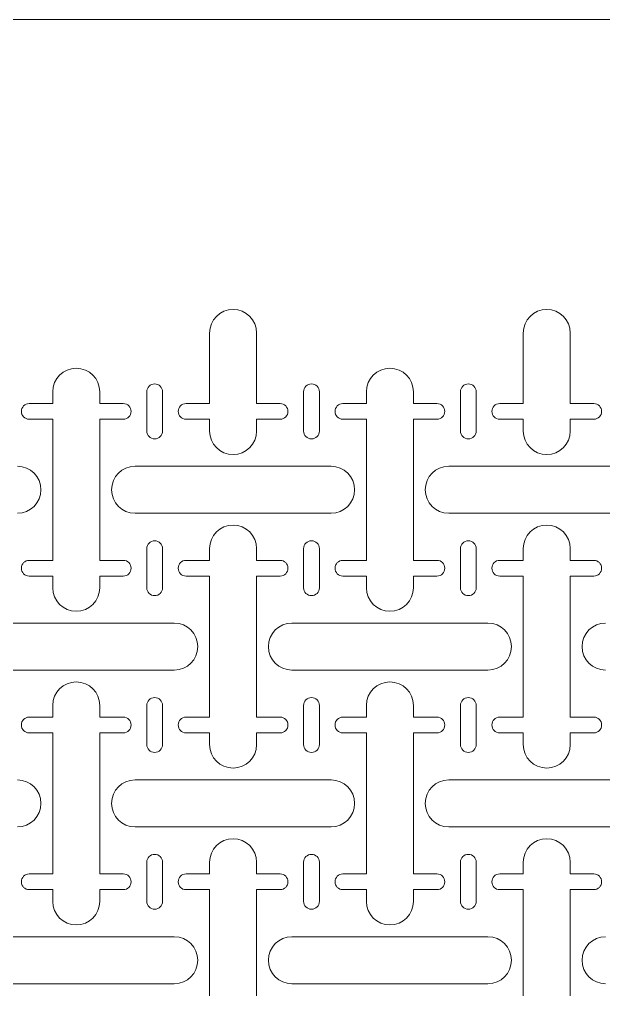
# Model space of a CAD drawing. Header units: metres. Extents: x 0 to 140, y 0 to 240.
# Drawn here: x 66.4 to 103.6, y 178.1 to 240 of the extents above; entities that cross this region are included whole.
import ezdxf

# ---------------------------------------------------------------- set-up
doc = ezdxf.new("R2010")
doc.units = ezdxf.units.M
doc.layers.add('TOP', color=1, linetype='Continuous', lineweight=0)

msp = doc.modelspace()

# ---------------------------------------------------------------- linework, layer by layer
at = {"layer": 'TOP'}
for p, q in [((140, 240), (0, 240)), ((78.5, 215.5), (78.5, 220)), ((81.5, 215.5), (81.5, 220)), ((98.5, 215.5), (98.5, 220)), ((101.5, 215.5), (101.5, 220)), ((68.5, 215.5), (68.5, 216.25)), ((71.5, 215.5), (71.5, 216.25)), ((74.5, 213.75), (74.5, 216.25)), ((74.5, 213.75), (74.5, 216.25)), ((74.5, 213.75), (74.5, 216.25)), ((74.5, 213.75), (74.5, 216.25)), ((74.5, 213.75), (74.5, 216.25)), ((74.5, 213.75), (74.5, 216.25)), ((74.5, 213.75), (74.5, 216.25)), ((74.5, 213.75), (74.5, 216.25)), ((74.5, 213.75), (74.5, 216.25)), ((74.5, 213.75), (74.5, 216.25)), ((74.5, 213.75), (74.5, 216.25)), ((74.5, 213.75), (74.5, 216.25)), ((74.5, 213.75), (74.5, 216.25)), ((75.5, 213.75), (75.5, 216.25)), ((75.5, 213.75), (75.5, 216.25)), ((75.5, 213.75), (75.5, 216.25)), ((75.5, 213.75), (75.5, 216.25)), ((75.5, 213.75), (75.5, 216.25)), ((75.5, 213.75), (75.5, 216.25)), ((75.5, 213.75), (75.5, 216.25)), ((75.5, 213.75), (75.5, 216.25)), ((75.5, 213.75), (75.5, 216.25)), ((75.5, 213.75), (75.5, 216.25)), ((75.5, 213.75), (75.5, 216.25)), ((75.5, 213.75), (75.5, 216.25)), ((75.5, 213.75), (75.5, 216.25)), ((84.5, 213.75), (84.5, 216.25)), ((84.5, 213.75), (84.5, 216.25)), ((84.5, 213.75), (84.5, 216.25)), ((84.5, 213.75), (84.5, 216.25)), ((84.5, 213.75), (84.5, 216.25)), ((84.5, 213.75), (84.5, 216.25)), ((84.5, 213.75), (84.5, 216.25)), ((84.5, 213.75), (84.5, 216.25)), ((84.5, 213.75), (84.5, 216.25)), ((84.5, 213.75), (84.5, 216.25)), ((84.5, 213.75), (84.5, 216.25)), ((84.5, 213.75), (84.5, 216.25)), ((84.5, 213.75), (84.5, 216.25)), ((85.5, 213.75), (85.5, 216.25)), ((85.5, 213.75), (85.5, 216.25)), ((85.5, 213.75), (85.5, 216.25)), ((85.5, 213.75), (85.5, 216.25)), ((85.5, 213.75), (85.5, 216.25)), ((85.5, 213.75), (85.5, 216.25)), ((85.5, 213.75), (85.5, 216.25)), ((85.5, 213.75), (85.5, 216.25)), ((85.5, 213.75), (85.5, 216.25)), ((85.5, 213.75), (85.5, 216.25)), ((85.5, 213.75), (85.5, 216.25)), ((85.5, 213.75), (85.5, 216.25)), ((85.5, 213.75), (85.5, 216.25)), ((88.5, 215.5), (88.5, 216.25)), ((91.5, 215.5), (91.5, 216.25)), ((94.5, 213.75), (94.5, 216.25)), ((94.5, 213.75), (94.5, 216.25)), ((94.5, 213.75), (94.5, 216.25)), ((94.5, 213.75), (94.5, 216.25)), ((94.5, 213.75), (94.5, 216.25)), ((94.5, 213.75), (94.5, 216.25)), ((94.5, 213.75), (94.5, 216.25)), ((94.5, 213.75), (94.5, 216.25)), ((94.5, 213.75), (94.5, 216.25)), ((94.5, 213.75), (94.5, 216.25)), ((94.5, 213.75), (94.5, 216.25)), ((94.5, 213.75), (94.5, 216.25)), ((94.5, 213.75), (94.5, 216.25)), ((95.5, 213.75), (95.5, 216.25)), ((95.5, 213.75), (95.5, 216.25)), ((95.5, 213.75), (95.5, 216.25)), ((95.5, 213.75), (95.5, 216.25)), ((95.5, 213.75), (95.5, 216.25)), ((95.5, 213.75), (95.5, 216.25)), ((95.5, 213.75), (95.5, 216.25)), ((95.5, 213.75), (95.5, 216.25)), ((95.5, 213.75), (95.5, 216.25)), ((95.5, 213.75), (95.5, 216.25)), ((95.5, 213.75), (95.5, 216.25)), ((95.5, 213.75), (95.5, 216.25)), ((95.5, 213.75), (95.5, 216.25)), ((67, 215.5), (68.5, 215.5)), ((73, 215.5), (71.5, 215.5)), ((77, 215.5), (78.5, 215.5)), ((83, 215.5), (81.5, 215.5)), ((87, 215.5), (88.5, 215.5)), ((93, 215.5), (91.5, 215.5)), ((97, 215.5), (98.5, 215.5)), ((103, 215.5), (101.5, 215.5)), ((68.5, 214.5), (67, 214.5)), ((68.5, 205.5), (68.5, 214.5)), ((71.5, 205.5), (71.5, 214.5)), ((71.5, 214.5), (73, 214.5)), ((78.5, 214.5), (77, 214.5)), ((78.5, 213.75), (78.5, 214.5)), ((81.5, 213.75), (81.5, 214.5)), ((81.5, 214.5), (83, 214.5)), ((88.5, 214.5), (87, 214.5)), ((88.5, 205.5), (88.5, 214.5)), ((91.5, 205.5), (91.5, 214.5)), ((91.5, 214.5), (93, 214.5)), ((98.5, 214.5), (97, 214.5)), ((98.5, 213.75), (98.5, 214.5)), ((101.5, 213.75), (101.5, 214.5)), ((101.5, 214.5), (103, 214.5)), ((73.75, 211.5), (86.25, 211.5)), ((93.75, 211.5), (106.25, 211.5)), ((73.75, 208.5), (86.25, 208.5)), ((93.75, 208.5), (106.25, 208.5)), ((74.5, 203.75), (74.5, 206.25)), ((74.5, 203.75), (74.5, 206.25)), ((74.5, 203.75), (74.5, 206.25)), ((74.5, 203.75), (74.5, 206.25)), ((74.5, 203.75), (74.5, 206.25)), ((74.5, 203.75), (74.5, 206.25)), ((74.5, 203.75), (74.5, 206.25)), ((74.5, 203.75), (74.5, 206.25)), ((74.5, 203.75), (74.5, 206.25)), ((74.5, 203.75), (74.5, 206.25)), ((74.5, 203.75), (74.5, 206.25)), ((74.5, 203.75), (74.5, 206.25)), ((74.5, 203.75), (74.5, 206.25)), ((75.5, 203.75), (75.5, 206.25)), ((75.5, 203.75), (75.5, 206.25)), ((75.5, 203.75), (75.5, 206.25)), ((75.5, 203.75), (75.5, 206.25)), ((75.5, 203.75), (75.5, 206.25)), ((75.5, 203.75), (75.5, 206.25)), ((75.5, 203.75), (75.5, 206.25)), ((75.5, 203.75), (75.5, 206.25)), ((75.5, 203.75), (75.5, 206.25)), ((75.5, 203.75), (75.5, 206.25)), ((75.5, 203.75), (75.5, 206.25)), ((75.5, 203.75), (75.5, 206.25)), ((75.5, 203.75), (75.5, 206.25)), ((78.5, 205.5), (78.5, 206.25)), ((81.5, 205.5), (81.5, 206.25)), ((84.5, 203.75), (84.5, 206.25)), ((84.5, 203.75), (84.5, 206.25)), ((84.5, 203.75), (84.5, 206.25)), ((84.5, 203.75), (84.5, 206.25)), ((84.5, 203.75), (84.5, 206.25)), ((84.5, 203.75), (84.5, 206.25)), ((84.5, 203.75), (84.5, 206.25)), ((84.5, 203.75), (84.5, 206.25)), ((84.5, 203.75), (84.5, 206.25)), ((84.5, 203.75), (84.5, 206.25)), ((84.5, 203.75), (84.5, 206.25)), ((84.5, 203.75), (84.5, 206.25)), ((84.5, 203.75), (84.5, 206.25)), ((85.5, 203.75), (85.5, 206.25)), ((85.5, 203.75), (85.5, 206.25)), ((85.5, 203.75), (85.5, 206.25)), ((85.5, 203.75), (85.5, 206.25)), ((85.5, 203.75), (85.5, 206.25)), ((85.5, 203.75), (85.5, 206.25)), ((85.5, 203.75), (85.5, 206.25)), ((85.5, 203.75), (85.5, 206.25)), ((85.5, 203.75), (85.5, 206.25)), ((85.5, 203.75), (85.5, 206.25)), ((85.5, 203.75), (85.5, 206.25)), ((85.5, 203.75), (85.5, 206.25)), ((85.5, 203.75), (85.5, 206.25)), ((94.5, 203.75), (94.5, 206.25)), ((94.5, 203.75), (94.5, 206.25)), ((94.5, 203.75), (94.5, 206.25)), ((94.5, 203.75), (94.5, 206.25)), ((94.5, 203.75), (94.5, 206.25)), ((94.5, 203.75), (94.5, 206.25)), ((94.5, 203.75), (94.5, 206.25)), ((94.5, 203.75), (94.5, 206.25)), ((94.5, 203.75), (94.5, 206.25)), ((94.5, 203.75), (94.5, 206.25)), ((94.5, 203.75), (94.5, 206.25)), ((94.5, 203.75), (94.5, 206.25)), ((94.5, 203.75), (94.5, 206.25)), ((95.5, 203.75), (95.5, 206.25)), ((95.5, 203.75), (95.5, 206.25)), ((95.5, 203.75), (95.5, 206.25)), ((95.5, 203.75), (95.5, 206.25)), ((95.5, 203.75), (95.5, 206.25)), ((95.5, 203.75), (95.5, 206.25)), ((95.5, 203.75), (95.5, 206.25)), ((95.5, 203.75), (95.5, 206.25)), ((95.5, 203.75), (95.5, 206.25)), ((95.5, 203.75), (95.5, 206.25)), ((95.5, 203.75), (95.5, 206.25)), ((95.5, 203.75), (95.5, 206.25)), ((95.5, 203.75), (95.5, 206.25)), ((98.5, 205.5), (98.5, 206.25)), ((101.5, 205.5), (101.5, 206.25)), ((67, 205.5), (68.5, 205.5)), ((73, 205.5), (71.5, 205.5)), ((77, 205.5), (78.5, 205.5)), ((83, 205.5), (81.5, 205.5)), ((87, 205.5), (88.5, 205.5)), ((93, 205.5), (91.5, 205.5)), ((97, 205.5), (98.5, 205.5)), ((103, 205.5), (101.5, 205.5)), ((68.5, 204.5), (67, 204.5)), ((68.5, 203.75), (68.5, 204.5)), ((71.5, 203.75), (71.5, 204.5)), ((71.5, 204.5), (73, 204.5)), ((78.5, 204.5), (77, 204.5)), ((78.5, 195.5), (78.5, 204.5)), ((81.5, 195.5), (81.5, 204.5)), ((81.5, 204.5), (83, 204.5)), ((88.5, 204.5), (87, 204.5)), ((88.5, 203.75), (88.5, 204.5)), ((91.5, 203.75), (91.5, 204.5)), ((91.5, 204.5), (93, 204.5)), ((98.5, 204.5), (97, 204.5)), ((98.5, 195.5), (98.5, 204.5)), ((101.5, 195.5), (101.5, 204.5)), ((101.5, 204.5), (103, 204.5)), ((63.75, 201.5), (76.25, 201.5)), ((83.75, 201.5), (96.25, 201.5)), ((63.75, 198.5), (76.25, 198.5)), ((83.75, 198.5), (96.25, 198.5)), ((68.5, 195.5), (68.5, 196.25)), ((71.5, 195.5), (71.5, 196.25)), ((74.5, 193.75), (74.5, 196.25)), ((74.5, 193.75), (74.5, 196.25)), ((74.5, 193.75), (74.5, 196.25)), ((74.5, 193.75), (74.5, 196.25)), ((74.5, 193.75), (74.5, 196.25)), ((74.5, 193.75), (74.5, 196.25)), ((74.5, 193.75), (74.5, 196.25)), ((74.5, 193.75), (74.5, 196.25)), ((74.5, 193.75), (74.5, 196.25)), ((74.5, 193.75), (74.5, 196.25)), ((74.5, 193.75), (74.5, 196.25)), ((74.5, 193.75), (74.5, 196.25)), ((74.5, 193.75), (74.5, 196.25)), ((75.5, 193.75), (75.5, 196.25)), ((75.5, 193.75), (75.5, 196.25)), ((75.5, 193.75), (75.5, 196.25)), ((75.5, 193.75), (75.5, 196.25)), ((75.5, 193.75), (75.5, 196.25)), ((75.5, 193.75), (75.5, 196.25)), ((75.5, 193.75), (75.5, 196.25)), ((75.5, 193.75), (75.5, 196.25)), ((75.5, 193.75), (75.5, 196.25)), ((75.5, 193.75), (75.5, 196.25)), ((75.5, 193.75), (75.5, 196.25)), ((75.5, 193.75), (75.5, 196.25)), ((75.5, 193.75), (75.5, 196.25)), ((84.5, 193.75), (84.5, 196.25)), ((84.5, 193.75), (84.5, 196.25)), ((84.5, 193.75), (84.5, 196.25)), ((84.5, 193.75), (84.5, 196.25)), ((84.5, 193.75), (84.5, 196.25)), ((84.5, 193.75), (84.5, 196.25)), ((84.5, 193.75), (84.5, 196.25)), ((84.5, 193.75), (84.5, 196.25)), ((84.5, 193.75), (84.5, 196.25)), ((84.5, 193.75), (84.5, 196.25)), ((84.5, 193.75), (84.5, 196.25)), ((84.5, 193.75), (84.5, 196.25)), ((84.5, 193.75), (84.5, 196.25)), ((85.5, 193.75), (85.5, 196.25)), ((85.5, 193.75), (85.5, 196.25)), ((85.5, 193.75), (85.5, 196.25)), ((85.5, 193.75), (85.5, 196.25)), ((85.5, 193.75), (85.5, 196.25)), ((85.5, 193.75), (85.5, 196.25)), ((85.5, 193.75), (85.5, 196.25)), ((85.5, 193.75), (85.5, 196.25)), ((85.5, 193.75), (85.5, 196.25)), ((85.5, 193.75), (85.5, 196.25)), ((85.5, 193.75), (85.5, 196.25)), ((85.5, 193.75), (85.5, 196.25)), ((85.5, 193.75), (85.5, 196.25)), ((88.5, 195.5), (88.5, 196.25)), ((91.5, 195.5), (91.5, 196.25)), ((94.5, 193.75), (94.5, 196.25)), ((94.5, 193.75), (94.5, 196.25)), ((94.5, 193.75), (94.5, 196.25)), ((94.5, 193.75), (94.5, 196.25)), ((94.5, 193.75), (94.5, 196.25)), ((94.5, 193.75), (94.5, 196.25)), ((94.5, 193.75), (94.5, 196.25)), ((94.5, 193.75), (94.5, 196.25)), ((94.5, 193.75), (94.5, 196.25)), ((94.5, 193.75), (94.5, 196.25)), ((94.5, 193.75), (94.5, 196.25)), ((94.5, 193.75), (94.5, 196.25)), ((94.5, 193.75), (94.5, 196.25)), ((95.5, 193.75), (95.5, 196.25)), ((95.5, 193.75), (95.5, 196.25)), ((95.5, 193.75), (95.5, 196.25)), ((95.5, 193.75), (95.5, 196.25)), ((95.5, 193.75), (95.5, 196.25)), ((95.5, 193.75), (95.5, 196.25)), ((95.5, 193.75), (95.5, 196.25)), ((95.5, 193.75), (95.5, 196.25)), ((95.5, 193.75), (95.5, 196.25)), ((95.5, 193.75), (95.5, 196.25)), ((95.5, 193.75), (95.5, 196.25)), ((95.5, 193.75), (95.5, 196.25)), ((95.5, 193.75), (95.5, 196.25)), ((67, 195.5), (68.5, 195.5)), ((73, 195.5), (71.5, 195.5)), ((77, 195.5), (78.5, 195.5)), ((83, 195.5), (81.5, 195.5)), ((87, 195.5), (88.5, 195.5)), ((93, 195.5), (91.5, 195.5)), ((97, 195.5), (98.5, 195.5)), ((103, 195.5), (101.5, 195.5)), ((68.5, 194.5), (67, 194.5)), ((68.5, 185.5), (68.5, 194.5)), ((71.5, 185.5), (71.5, 194.5)), ((71.5, 194.5), (73, 194.5)), ((78.5, 194.5), (77, 194.5)), ((78.5, 193.75), (78.5, 194.5)), ((81.5, 193.75), (81.5, 194.5)), ((81.5, 194.5), (83, 194.5)), ((88.5, 194.5), (87, 194.5)), ((88.5, 185.5), (88.5, 194.5)), ((91.5, 185.5), (91.5, 194.5)), ((91.5, 194.5), (93, 194.5)), ((98.5, 194.5), (97, 194.5)), ((98.5, 193.75), (98.5, 194.5)), ((101.5, 193.75), (101.5, 194.5)), ((101.5, 194.5), (103, 194.5)), ((73.75, 191.5), (86.25, 191.5)), ((93.75, 191.5), (106.25, 191.5)), ((73.75, 188.5), (86.25, 188.5)), ((93.75, 188.5), (106.25, 188.5)), ((74.5, 183.75), (74.5, 186.25)), ((74.5, 183.75), (74.5, 186.25)), ((74.5, 183.75), (74.5, 186.25)), ((74.5, 183.75), (74.5, 186.25)), ((74.5, 183.75), (74.5, 186.25)), ((74.5, 183.75), (74.5, 186.25)), ((74.5, 183.75), (74.5, 186.25)), ((74.5, 183.75), (74.5, 186.25)), ((74.5, 183.75), (74.5, 186.25)), ((74.5, 183.75), (74.5, 186.25)), ((74.5, 183.75), (74.5, 186.25)), ((74.5, 183.75), (74.5, 186.25)), ((74.5, 183.75), (74.5, 186.25)), ((75.5, 183.75), (75.5, 186.25)), ((75.5, 183.75), (75.5, 186.25)), ((75.5, 183.75), (75.5, 186.25)), ((75.5, 183.75), (75.5, 186.25)), ((75.5, 183.75), (75.5, 186.25)), ((75.5, 183.75), (75.5, 186.25)), ((75.5, 183.75), (75.5, 186.25)), ((75.5, 183.75), (75.5, 186.25)), ((75.5, 183.75), (75.5, 186.25)), ((75.5, 183.75), (75.5, 186.25)), ((75.5, 183.75), (75.5, 186.25)), ((75.5, 183.75), (75.5, 186.25)), ((75.5, 183.75), (75.5, 186.25)), ((78.5, 185.5), (78.5, 186.25)), ((81.5, 185.5), (81.5, 186.25)), ((84.5, 183.75), (84.5, 186.25)), ((84.5, 183.75), (84.5, 186.25)), ((84.5, 183.75), (84.5, 186.25)), ((84.5, 183.75), (84.5, 186.25)), ((84.5, 183.75), (84.5, 186.25)), ((84.5, 183.75), (84.5, 186.25)), ((84.5, 183.75), (84.5, 186.25)), ((84.5, 183.75), (84.5, 186.25)), ((84.5, 183.75), (84.5, 186.25)), ((84.5, 183.75), (84.5, 186.25)), ((84.5, 183.75), (84.5, 186.25)), ((84.5, 183.75), (84.5, 186.25)), ((84.5, 183.75), (84.5, 186.25)), ((85.5, 183.75), (85.5, 186.25)), ((85.5, 183.75), (85.5, 186.25)), ((85.5, 183.75), (85.5, 186.25)), ((85.5, 183.75), (85.5, 186.25)), ((85.5, 183.75), (85.5, 186.25)), ((85.5, 183.75), (85.5, 186.25)), ((85.5, 183.75), (85.5, 186.25)), ((85.5, 183.75), (85.5, 186.25)), ((85.5, 183.75), (85.5, 186.25)), ((85.5, 183.75), (85.5, 186.25)), ((85.5, 183.75), (85.5, 186.25)), ((85.5, 183.75), (85.5, 186.25)), ((85.5, 183.75), (85.5, 186.25)), ((94.5, 183.75), (94.5, 186.25)), ((94.5, 183.75), (94.5, 186.25)), ((94.5, 183.75), (94.5, 186.25)), ((94.5, 183.75), (94.5, 186.25)), ((94.5, 183.75), (94.5, 186.25)), ((94.5, 183.75), (94.5, 186.25)), ((94.5, 183.75), (94.5, 186.25)), ((94.5, 183.75), (94.5, 186.25)), ((94.5, 183.75), (94.5, 186.25)), ((94.5, 183.75), (94.5, 186.25)), ((94.5, 183.75), (94.5, 186.25)), ((94.5, 183.75), (94.5, 186.25)), ((94.5, 183.75), (94.5, 186.25)), ((95.5, 183.75), (95.5, 186.25)), ((95.5, 183.75), (95.5, 186.25)), ((95.5, 183.75), (95.5, 186.25)), ((95.5, 183.75), (95.5, 186.25)), ((95.5, 183.75), (95.5, 186.25)), ((95.5, 183.75), (95.5, 186.25)), ((95.5, 183.75), (95.5, 186.25)), ((95.5, 183.75), (95.5, 186.25)), ((95.5, 183.75), (95.5, 186.25)), ((95.5, 183.75), (95.5, 186.25)), ((95.5, 183.75), (95.5, 186.25)), ((95.5, 183.75), (95.5, 186.25)), ((95.5, 183.75), (95.5, 186.25)), ((98.5, 185.5), (98.5, 186.25)), ((101.5, 185.5), (101.5, 186.25)), ((67, 185.5), (68.5, 185.5)), ((73, 185.5), (71.5, 185.5)), ((77, 185.5), (78.5, 185.5)), ((83, 185.5), (81.5, 185.5)), ((87, 185.5), (88.5, 185.5)), ((93, 185.5), (91.5, 185.5)), ((97, 185.5), (98.5, 185.5)), ((103, 185.5), (101.5, 185.5)), ((68.5, 184.5), (67, 184.5)), ((68.5, 183.75), (68.5, 184.5)), ((71.5, 183.75), (71.5, 184.5)), ((71.5, 184.5), (73, 184.5)), ((78.5, 184.5), (77, 184.5)), ((78.5, 175.5), (78.5, 184.5)), ((81.5, 175.5), (81.5, 184.5)), ((81.5, 184.5), (83, 184.5)), ((88.5, 184.5), (87, 184.5)), ((88.5, 183.75), (88.5, 184.5)), ((91.5, 183.75), (91.5, 184.5)), ((91.5, 184.5), (93, 184.5)), ((98.5, 184.5), (97, 184.5)), ((98.5, 175.5), (98.5, 184.5)), ((101.5, 175.5), (101.5, 184.5)), ((101.5, 184.5), (103, 184.5)), ((63.75, 181.5), (76.25, 181.5)), ((83.75, 181.5), (96.25, 181.5)), ((63.75, 178.5), (76.25, 178.5)), ((83.75, 178.5), (96.25, 178.5))]:
    msp.add_line(p, q, dxfattribs=at)
for centre, radius, start, end in [((80, 220), 1.5, 0, 180), ((100, 220), 1.5, 0, 180), ((70, 216.25), 1.5, 0, 180), ((90, 216.25), 1.5, 0, 180), ((75, 216.25), 0.5, 0, 180), ((75, 216.25), 0.5, 0, 180), ((75, 216.25), 0.5, 0, 180), ((75, 216.25), 0.5, 0, 180), ((75, 216.25), 0.5, 0, 180), ((75, 216.25), 0.5, 0, 180), ((75, 216.25), 0.5, 0, 180), ((75, 216.25), 0.5, 0, 180), ((75, 216.25), 0.5, 0, 180), ((75, 216.25), 0.5, 0, 180), ((75, 216.25), 0.5, 0, 180), ((75, 216.25), 0.5, 0, 180), ((75, 216.25), 0.5, 0, 180), ((85, 216.25), 0.5, 0, 180), ((85, 216.25), 0.5, 0, 180), ((85, 216.25), 0.5, 0, 180), ((85, 216.25), 0.5, 0, 180), ((85, 216.25), 0.5, 0, 180), ((85, 216.25), 0.5, 0, 180), ((85, 216.25), 0.5, 0, 180), ((85, 216.25), 0.5, 0, 180), ((85, 216.25), 0.5, 0, 180), ((85, 216.25), 0.5, 0, 180), ((85, 216.25), 0.5, 0, 180), ((85, 216.25), 0.5, 0, 180), ((85, 216.25), 0.5, 0, 180), ((95, 216.25), 0.5, 0, 180), ((95, 216.25), 0.5, 0, 180), ((95, 216.25), 0.5, 0, 180), ((95, 216.25), 0.5, 0, 180), ((95, 216.25), 0.5, 0, 180), ((95, 216.25), 0.5, 0, 180), ((95, 216.25), 0.5, 0, 180), ((95, 216.25), 0.5, 0, 180), ((95, 216.25), 0.5, 0, 180), ((95, 216.25), 0.5, 0, 180), ((95, 216.25), 0.5, 0, 180), ((95, 216.25), 0.5, 0, 180), ((95, 216.25), 0.5, 0, 180), ((67, 215), 0.5, -270, -90), ((73, 215), 0.5, -90, 90), ((77, 215), 0.5, -270, -90), ((83, 215), 0.5, -90, 90), ((87, 215), 0.5, -270, -90), ((93, 215), 0.5, -90, 90), ((97, 215), 0.5, -270, -90), ((103, 215), 0.5, -90, 90), ((75, 213.75), 0.5, -180, 0), ((75, 213.75), 0.5, -180, 0), ((75, 213.75), 0.5, -180, 0), ((75, 213.75), 0.5, -180, 0), ((75, 213.75), 0.5, -180, 0), ((75, 213.75), 0.5, -180, 0), ((75, 213.75), 0.5, -180, 0), ((75, 213.75), 0.5, -180, 0), ((75, 213.75), 0.5, -180, 0), ((75, 213.75), 0.5, -180, 0), ((75, 213.75), 0.5, -180, 0), ((75, 213.75), 0.5, -180, 0), ((75, 213.75), 0.5, -180, 0), ((80, 213.75), 1.5, -180, 0), ((85, 213.75), 0.5, -180, 0), ((85, 213.75), 0.5, -180, 0), ((85, 213.75), 0.5, -180, 0), ((85, 213.75), 0.5, -180, 0), ((85, 213.75), 0.5, -180, 0), ((85, 213.75), 0.5, -180, 0), ((85, 213.75), 0.5, -180, 0), ((85, 213.75), 0.5, -180, 0), ((85, 213.75), 0.5, -180, 0), ((85, 213.75), 0.5, -180, 0), ((85, 213.75), 0.5, -180, 0), ((85, 213.75), 0.5, -180, 0), ((85, 213.75), 0.5, -180, 0), ((95, 213.75), 0.5, -180, 0), ((95, 213.75), 0.5, -180, 0), ((95, 213.75), 0.5, -180, 0), ((95, 213.75), 0.5, -180, 0), ((95, 213.75), 0.5, -180, 0), ((95, 213.75), 0.5, -180, 0), ((95, 213.75), 0.5, -180, 0), ((95, 213.75), 0.5, -180, 0), ((95, 213.75), 0.5, -180, 0), ((95, 213.75), 0.5, -180, 0), ((95, 213.75), 0.5, -180, 0), ((95, 213.75), 0.5, -180, 0), ((95, 213.75), 0.5, -180, 0), ((100, 213.75), 1.5, -180, 0), ((66.25, 210), 1.5, -90, 90), ((73.75, 210), 1.5, -270, -90), ((86.25, 210), 1.5, -90, 90), ((93.75, 210), 1.5, -270, -90), ((80, 206.25), 1.5, 0, 180), ((100, 206.25), 1.5, 0, 180), ((75, 206.25), 0.5, 0, 180), ((75, 206.25), 0.5, 0, 180), ((75, 206.25), 0.5, 0, 180), ((75, 206.25), 0.5, 0, 180), ((75, 206.25), 0.5, 0, 180), ((75, 206.25), 0.5, 0, 180), ((75, 206.25), 0.5, 0, 180), ((75, 206.25), 0.5, 0, 180), ((75, 206.25), 0.5, 0, 180), ((75, 206.25), 0.5, 0, 180), ((75, 206.25), 0.5, 0, 180), ((75, 206.25), 0.5, 0, 180), ((75, 206.25), 0.5, 0, 180), ((85, 206.25), 0.5, 0, 180), ((85, 206.25), 0.5, 0, 180), ((85, 206.25), 0.5, 0, 180), ((85, 206.25), 0.5, 0, 180), ((85, 206.25), 0.5, 0, 180), ((85, 206.25), 0.5, 0, 180), ((85, 206.25), 0.5, 0, 180), ((85, 206.25), 0.5, 0, 180), ((85, 206.25), 0.5, 0, 180), ((85, 206.25), 0.5, 0, 180), ((85, 206.25), 0.5, 0, 180), ((85, 206.25), 0.5, 0, 180), ((85, 206.25), 0.5, 0, 180), ((95, 206.25), 0.5, 0, 180), ((95, 206.25), 0.5, 0, 180), ((95, 206.25), 0.5, 0, 180), ((95, 206.25), 0.5, 0, 180), ((95, 206.25), 0.5, 0, 180), ((95, 206.25), 0.5, 0, 180), ((95, 206.25), 0.5, 0, 180), ((95, 206.25), 0.5, 0, 180), ((95, 206.25), 0.5, 0, 180), ((95, 206.25), 0.5, 0, 180), ((95, 206.25), 0.5, 0, 180), ((95, 206.25), 0.5, 0, 180), ((95, 206.25), 0.5, 0, 180), ((67, 205), 0.5, -270, -90), ((73, 205), 0.5, -90, 90), ((77, 205), 0.5, -270, -90), ((83, 205), 0.5, -90, 90), ((87, 205), 0.5, -270, -90), ((93, 205), 0.5, -90, 90), ((97, 205), 0.5, -270, -90), ((103, 205), 0.5, -90, 90), ((70, 203.75), 1.5, -180, 0), ((75, 203.75), 0.5, -180, 0), ((75, 203.75), 0.5, -180, 0), ((75, 203.75), 0.5, -180, 0), ((75, 203.75), 0.5, -180, 0), ((75, 203.75), 0.5, -180, 0), ((75, 203.75), 0.5, -180, 0), ((75, 203.75), 0.5, -180, 0), ((75, 203.75), 0.5, -180, 0), ((75, 203.75), 0.5, -180, 0), ((75, 203.75), 0.5, -180, 0), ((75, 203.75), 0.5, -180, 0), ((75, 203.75), 0.5, -180, 0), ((75, 203.75), 0.5, -180, 0), ((85, 203.75), 0.5, -180, 0), ((85, 203.75), 0.5, -180, 0), ((85, 203.75), 0.5, -180, 0), ((85, 203.75), 0.5, -180, 0), ((85, 203.75), 0.5, -180, 0), ((85, 203.75), 0.5, -180, 0), ((85, 203.75), 0.5, -180, 0), ((85, 203.75), 0.5, -180, 0), ((85, 203.75), 0.5, -180, 0), ((85, 203.75), 0.5, -180, 0), ((85, 203.75), 0.5, -180, 0), ((85, 203.75), 0.5, -180, 0), ((85, 203.75), 0.5, -180, 0), ((90, 203.75), 1.5, -180, 0), ((95, 203.75), 0.5, -180, 0), ((95, 203.75), 0.5, -180, 0), ((95, 203.75), 0.5, -180, 0), ((95, 203.75), 0.5, -180, 0), ((95, 203.75), 0.5, -180, 0), ((95, 203.75), 0.5, -180, 0), ((95, 203.75), 0.5, -180, 0), ((95, 203.75), 0.5, -180, 0), ((95, 203.75), 0.5, -180, 0), ((95, 203.75), 0.5, -180, 0), ((95, 203.75), 0.5, -180, 0), ((95, 203.75), 0.5, -180, 0), ((95, 203.75), 0.5, -180, 0), ((76.25, 200), 1.5, -90, 90), ((83.75, 200), 1.5, -270, -90), ((96.25, 200), 1.5, -90, 90), ((103.75, 200), 1.5, -270, -90), ((70, 196.25), 1.5, 0, 180), ((90, 196.25), 1.5, 0, 180), ((75, 196.25), 0.5, 0, 180), ((75, 196.25), 0.5, 0, 180), ((75, 196.25), 0.5, 0, 180), ((75, 196.25), 0.5, 0, 180), ((75, 196.25), 0.5, 0, 180), ((75, 196.25), 0.5, 0, 180), ((75, 196.25), 0.5, 0, 180), ((75, 196.25), 0.5, 0, 180), ((75, 196.25), 0.5, 0, 180), ((75, 196.25), 0.5, 0, 180), ((75, 196.25), 0.5, 0, 180), ((75, 196.25), 0.5, 0, 180), ((75, 196.25), 0.5, 0, 180), ((85, 196.25), 0.5, 0, 180), ((85, 196.25), 0.5, 0, 180), ((85, 196.25), 0.5, 0, 180), ((85, 196.25), 0.5, 0, 180), ((85, 196.25), 0.5, 0, 180), ((85, 196.25), 0.5, 0, 180), ((85, 196.25), 0.5, 0, 180), ((85, 196.25), 0.5, 0, 180), ((85, 196.25), 0.5, 0, 180), ((85, 196.25), 0.5, 0, 180), ((85, 196.25), 0.5, 0, 180), ((85, 196.25), 0.5, 0, 180), ((85, 196.25), 0.5, 0, 180), ((95, 196.25), 0.5, 0, 180), ((95, 196.25), 0.5, 0, 180), ((95, 196.25), 0.5, 0, 180), ((95, 196.25), 0.5, 0, 180), ((95, 196.25), 0.5, 0, 180), ((95, 196.25), 0.5, 0, 180), ((95, 196.25), 0.5, 0, 180), ((95, 196.25), 0.5, 0, 180), ((95, 196.25), 0.5, 0, 180), ((95, 196.25), 0.5, 0, 180), ((95, 196.25), 0.5, 0, 180), ((95, 196.25), 0.5, 0, 180), ((95, 196.25), 0.5, 0, 180), ((67, 195), 0.5, -270, -90), ((73, 195), 0.5, -90, 90), ((77, 195), 0.5, -270, -90), ((83, 195), 0.5, -90, 90), ((87, 195), 0.5, -270, -90), ((93, 195), 0.5, -90, 90), ((97, 195), 0.5, -270, -90), ((103, 195), 0.5, -90, 90), ((75, 193.75), 0.5, -180, 0), ((75, 193.75), 0.5, -180, 0), ((75, 193.75), 0.5, -180, 0), ((75, 193.75), 0.5, -180, 0), ((75, 193.75), 0.5, -180, 0), ((75, 193.75), 0.5, -180, 0), ((75, 193.75), 0.5, -180, 0), ((75, 193.75), 0.5, -180, 0), ((75, 193.75), 0.5, -180, 0), ((75, 193.75), 0.5, -180, 0), ((75, 193.75), 0.5, -180, 0), ((75, 193.75), 0.5, -180, 0), ((75, 193.75), 0.5, -180, 0), ((80, 193.75), 1.5, -180, 0), ((85, 193.75), 0.5, -180, 0), ((85, 193.75), 0.5, -180, 0), ((85, 193.75), 0.5, -180, 0), ((85, 193.75), 0.5, -180, 0), ((85, 193.75), 0.5, -180, 0), ((85, 193.75), 0.5, -180, 0), ((85, 193.75), 0.5, -180, 0), ((85, 193.75), 0.5, -180, 0), ((85, 193.75), 0.5, -180, 0), ((85, 193.75), 0.5, -180, 0), ((85, 193.75), 0.5, -180, 0), ((85, 193.75), 0.5, -180, 0), ((85, 193.75), 0.5, -180, 0), ((95, 193.75), 0.5, -180, 0), ((95, 193.75), 0.5, -180, 0), ((95, 193.75), 0.5, -180, 0), ((95, 193.75), 0.5, -180, 0), ((95, 193.75), 0.5, -180, 0), ((95, 193.75), 0.5, -180, 0), ((95, 193.75), 0.5, -180, 0), ((95, 193.75), 0.5, -180, 0), ((95, 193.75), 0.5, -180, 0), ((95, 193.75), 0.5, -180, 0), ((95, 193.75), 0.5, -180, 0), ((95, 193.75), 0.5, -180, 0), ((95, 193.75), 0.5, -180, 0), ((100, 193.75), 1.5, -180, 0), ((66.25, 190), 1.5, -90, 90), ((73.75, 190), 1.5, -270, -90), ((86.25, 190), 1.5, -90, 90), ((93.75, 190), 1.5, -270, -90), ((80, 186.25), 1.5, 0, 180), ((100, 186.25), 1.5, 0, 180), ((75, 186.25), 0.5, 0, 180), ((75, 186.25), 0.5, 0, 180), ((75, 186.25), 0.5, 0, 180), ((75, 186.25), 0.5, 0, 180), ((75, 186.25), 0.5, 0, 180), ((75, 186.25), 0.5, 0, 180), ((75, 186.25), 0.5, 0, 180), ((75, 186.25), 0.5, 0, 180), ((75, 186.25), 0.5, 0, 180), ((75, 186.25), 0.5, 0, 180), ((75, 186.25), 0.5, 0, 180), ((75, 186.25), 0.5, 0, 180), ((75, 186.25), 0.5, 0, 180), ((85, 186.25), 0.5, 0, 180), ((85, 186.25), 0.5, 0, 180), ((85, 186.25), 0.5, 0, 180), ((85, 186.25), 0.5, 0, 180), ((85, 186.25), 0.5, 0, 180), ((85, 186.25), 0.5, 0, 180), ((85, 186.25), 0.5, 0, 180), ((85, 186.25), 0.5, 0, 180), ((85, 186.25), 0.5, 0, 180), ((85, 186.25), 0.5, 0, 180), ((85, 186.25), 0.5, 0, 180), ((85, 186.25), 0.5, 0, 180), ((85, 186.25), 0.5, 0, 180), ((95, 186.25), 0.5, 0, 180), ((95, 186.25), 0.5, 0, 180), ((95, 186.25), 0.5, 0, 180), ((95, 186.25), 0.5, 0, 180), ((95, 186.25), 0.5, 0, 180), ((95, 186.25), 0.5, 0, 180), ((95, 186.25), 0.5, 0, 180), ((95, 186.25), 0.5, 0, 180), ((95, 186.25), 0.5, 0, 180), ((95, 186.25), 0.5, 0, 180), ((95, 186.25), 0.5, 0, 180), ((95, 186.25), 0.5, 0, 180), ((95, 186.25), 0.5, 0, 180), ((67, 185), 0.5, -270, -90), ((73, 185), 0.5, -90, 90), ((77, 185), 0.5, -270, -90), ((83, 185), 0.5, -90, 90), ((87, 185), 0.5, -270, -90), ((93, 185), 0.5, -90, 90), ((97, 185), 0.5, -270, -90), ((103, 185), 0.5, -90, 90), ((70, 183.75), 1.5, -180, 0), ((75, 183.75), 0.5, -180, 0), ((75, 183.75), 0.5, -180, 0), ((75, 183.75), 0.5, -180, 0), ((75, 183.75), 0.5, -180, 0), ((75, 183.75), 0.5, -180, 0), ((75, 183.75), 0.5, -180, 0), ((75, 183.75), 0.5, -180, 0), ((75, 183.75), 0.5, -180, 0), ((75, 183.75), 0.5, -180, 0), ((75, 183.75), 0.5, -180, 0), ((75, 183.75), 0.5, -180, 0), ((75, 183.75), 0.5, -180, 0), ((75, 183.75), 0.5, -180, 0), ((85, 183.75), 0.5, -180, 0), ((85, 183.75), 0.5, -180, 0), ((85, 183.75), 0.5, -180, 0), ((85, 183.75), 0.5, -180, 0), ((85, 183.75), 0.5, -180, 0), ((85, 183.75), 0.5, -180, 0), ((85, 183.75), 0.5, -180, 0), ((85, 183.75), 0.5, -180, 0), ((85, 183.75), 0.5, -180, 0), ((85, 183.75), 0.5, -180, 0), ((85, 183.75), 0.5, -180, 0), ((85, 183.75), 0.5, -180, 0), ((85, 183.75), 0.5, -180, 0), ((90, 183.75), 1.5, -180, 0), ((95, 183.75), 0.5, -180, 0), ((95, 183.75), 0.5, -180, 0), ((95, 183.75), 0.5, -180, 0), ((95, 183.75), 0.5, -180, 0), ((95, 183.75), 0.5, -180, 0), ((95, 183.75), 0.5, -180, 0), ((95, 183.75), 0.5, -180, 0), ((95, 183.75), 0.5, -180, 0), ((95, 183.75), 0.5, -180, 0), ((95, 183.75), 0.5, -180, 0), ((95, 183.75), 0.5, -180, 0), ((95, 183.75), 0.5, -180, 0), ((95, 183.75), 0.5, -180, 0), ((76.25, 180), 1.5, -90, 90), ((83.75, 180), 1.5, -270, -90), ((96.25, 180), 1.5, -90, 90), ((103.75, 180), 1.5, -270, -90)]:
    msp.add_arc(centre, radius, start, end, dxfattribs=at)

doc.saveas('drawing.dxf')
